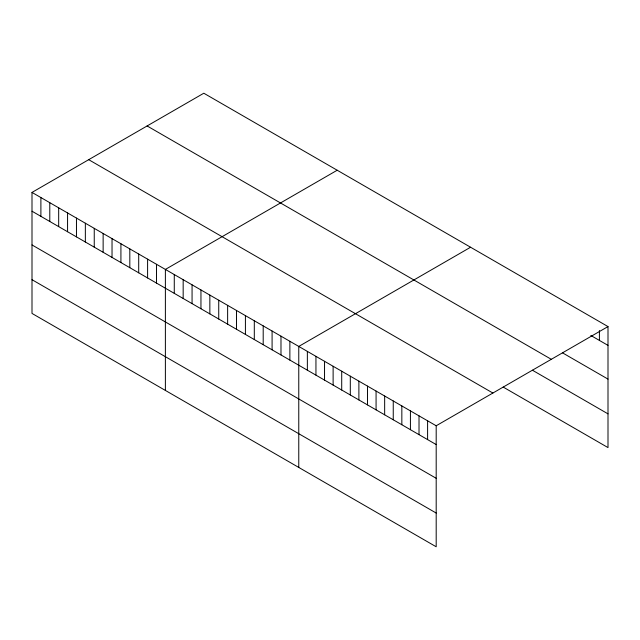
<?xml version="1.0" encoding="UTF-8"?>
<svg xmlns="http://www.w3.org/2000/svg" width="640" height="640" viewBox="0 0 640 640"><rect width="100%" height="100%" fill="white"/><g stroke="black" fill="none" stroke-linecap="round" stroke-linejoin="round"><path stroke-width="0.96" d="M32 192.416L436.192 425.768L436.192 546.776L32 313.424L32 192.416L203.808 93.224L608 326.576L608 447.584L503.216 387.088M337.192 170.232L165.384 269.424L165.384 390.432M470.576 247.24L298.768 346.432L298.768 467.44M436.192 425.768L608 326.576M590.824 335.464L608 345.376M562.48 352.824L608 379.104M147.112 125.952L551.304 359.312M532.416 370.216L608 413.856M88.696 159.68L492.888 393.04M32 211.208L436.192 444.568M32 244.944L436.192 478.296M32 279.688L436.192 513.048M599.408 330.528L599.408 340.416M427.6 420.816L427.6 439.608M419.016 415.856L419.016 434.656M410.424 410.896L410.424 429.696M401.84 405.936L401.84 424.736M393.248 400.976L393.248 419.776M384.656 396.016L384.656 414.816M376.072 391.056L376.072 409.856M367.48 386.104L367.48 404.896M358.888 381.144L358.888 399.944M350.304 376.184L350.304 394.984M341.712 371.224L341.712 390.024M333.12 366.264L333.12 385.064M324.536 361.304L324.536 380.104M315.944 356.344L315.944 375.144M307.36 351.392L307.36 370.184M289.872 341.296L289.872 360.096M280.984 336.16L280.984 354.96M272.088 331.032L272.088 349.824M263.2 325.896L263.2 344.696M254.304 320.76L254.304 339.56M245.416 315.624L245.416 334.424M236.52 310.496L236.52 329.288M227.632 305.36L227.632 324.16M218.736 300.224L218.736 319.024M209.848 295.088L209.848 313.888M200.952 289.96L200.952 308.752M192.064 284.824L192.064 303.624M183.168 279.688L183.168 298.488M174.272 274.552L174.272 293.352M156.488 264.288L156.488 283.088M147.6 259.152L147.6 277.952M138.704 254.016L138.704 272.816M129.816 248.888L129.816 267.688M120.92 243.752L120.92 262.552M112.032 238.616L112.032 257.416M103.136 233.488L103.136 252.28M94.248 228.352L94.248 247.152M85.352 223.216L85.352 242.016M76.464 218.08L76.464 236.88M67.568 212.952L67.568 231.744M58.68 207.816L58.68 226.616M49.784 202.68L49.784 221.48M40.896 197.544L40.896 216.344"/></g></svg>
